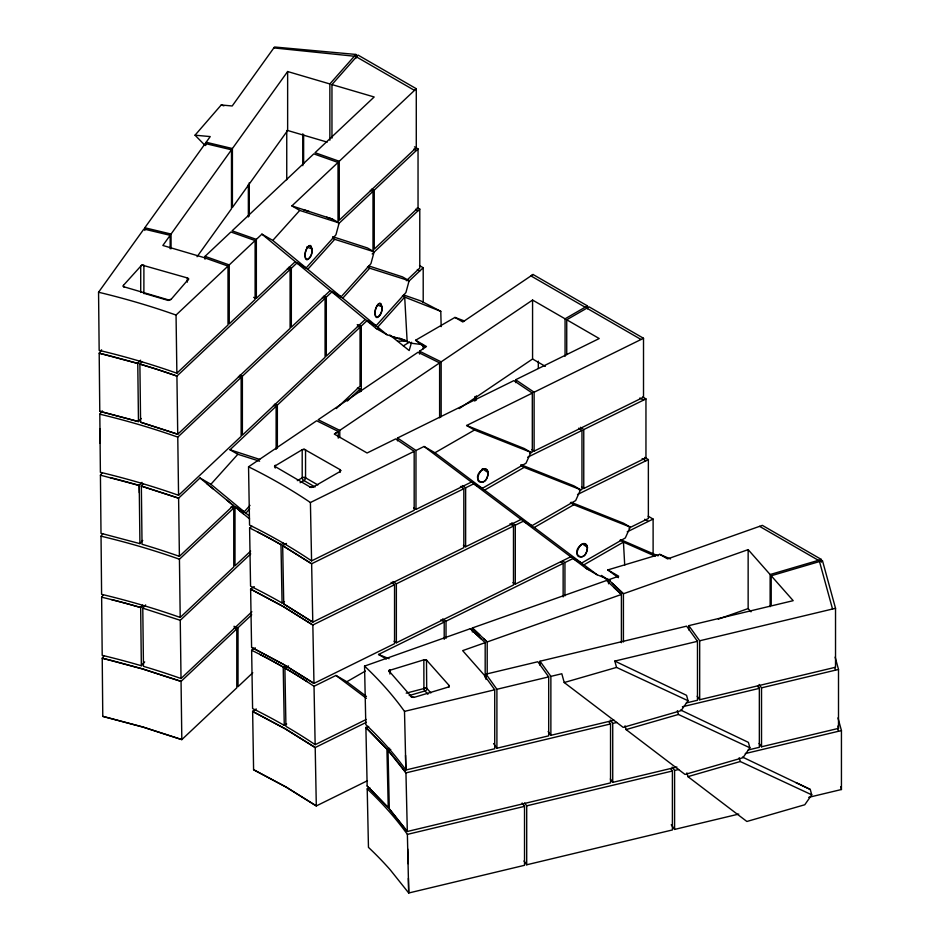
<?xml version="1.0" encoding="UTF-8"?>
<svg xmlns="http://www.w3.org/2000/svg" width="940" height="940" viewBox="0 0 940 940"><rect width="100%" height="100%" fill="white"/><g stroke="black" fill="none" stroke-linecap="round" stroke-linejoin="round"><path stroke-width="1.41" d="M488.13 472.644C486.662 490.892 468.637 478.601 483.113 469.166C490.939 467.039 488.401 480.187 483.231 481.844C470.118 485.275 484.147 459.343 488.13 472.644L482.302 468.637M587.441 547.362C585.972 565.61 567.948 553.319 582.424 543.884C590.25 541.769 587.712 554.905 582.542 556.562C569.428 559.993 583.458 534.061 587.441 547.362L582.777 544.154M143.879 293.632L143.902 265.162L141.646 265.186L123.422 285.361L123.469 286.665L169.224 300.118L171.08 299.378L188.623 279.004L187.342 277.935L142.093 265.08L140.718 265.75L140.718 292.469M425.033 690.982L425.773 690.641A2.268 1.645 -41.4 0 0 426.713 689.666L426.49 660.033L423.846 659.845L388.714 670.631L411.931 697.316L414.176 697.351L449.12 686.823L449.167 685.53L426.49 660.033L423.846 659.845L423.916 688.726A2.256 0.846 73.6 0 0 424.492 690.407L427.912 694.261M326.662 217.199L332.466 219.079L339.152 222.945L335.956 234.777L306.135 267.959L295.254 261.673L261.919 234.142L256.35 239.383L256.35 298.333L253.659 297.381M332.666 236.668L367.446 247.96L374.132 251.826L370.936 263.658L341.114 296.84L330.234 290.566L296.899 263.024L291.329 268.276L291.329 327.214L330.234 290.566M368.609 265.867L402.426 276.853L409.123 280.719L405.916 292.551L376.094 325.734L365.214 319.447L331.879 291.917L326.309 297.158L326.309 356.107L365.214 319.447M411.567 342.266L409.17 350.538L389.806 334.981M532.31 393.096L466.616 425.491L524.215 448.498L530.9 452.363L526.012 463.22L482.279 488.365L471.398 482.079L424.069 446.477L415.974 450.471L397.526 437.993L513.863 380.63L532.31 393.096L532.31 452.046L529.796 453.291M520.971 464.724L573.87 485.851L580.556 489.716L575.668 500.574L531.934 525.719L521.054 519.444L473.725 483.83L465.629 487.825L462.269 485.557M571.05 502.254L623.525 523.216L630.211 527.082L625.323 537.938L581.59 563.084L570.709 556.797L523.38 521.195L515.285 525.19L511.818 522.851M123.422 285.361L123.269 286.406L124.456 287.193M188.376 279.779L188.529 278.733L187.342 277.935L187.342 282.153M688.033 700.723L616.546 667.412L614.819 661.079L686.553 695.33L688.033 700.723L681.077 710.652L623.173 727.372L564.223 682.534L561.814 673.757L550.875 676.365L540.006 661.22L686.611 626.158L697.48 641.315L697.48 700.253L686.365 702.92M680.584 710.005L748.405 742.377L749.885 747.782L742.929 757.711L685.025 774.431L626.075 729.581L625.041 725.821M795.91 782.585L810.257 789.436L811.737 794.829L804.781 804.758L746.877 821.478L687.927 776.64L686.893 772.88M170.152 235.305L162.855 245.469L203.792 257.513L228.009 266.091L228.009 325.029L176.873 373.204A555.716 320.834 0 0 0 109.193 352.817L99.158 350.35L98.559 292.234L143.902 229.031L170.152 235.305L170.152 248.701M144.807 230.441L144.807 227.762L205.249 143.526L231.487 149.801L231.487 208.751L197.071 256.714M206.154 144.936L206.154 142.257L210.231 136.582L195.038 135.196L221.217 104.975L232.192 105.985L274.504 47L355.896 54.438L355.896 58.456M171.057 248.783L171.057 234.048L231.487 149.801M287.64 71.534L287.64 130.484L232.403 207.482L232.403 148.543L287.64 71.534L329.858 83.954L355.896 54.438M101.614 349.821L99.194 353.205L99.781 411.321L138.474 421.59L141.2 418.5M238.454 376.447L241.145 377.398L241.145 436.348L178.565 495.298A558.736 322.585 0 0 0 150 485.851L140.26 482.913A559.723 323.16 0 0 0 100.392 472.303L99.816 414.176L102.225 410.804M142.739 540.453L139.931 543.637L101.003 533.309L100.427 475.17L102.131 472.797M231.064 506.895L233.755 508.047L233.755 566.996L180.21 617.439A562.238 324.606 0 0 0 101.602 594.315L101.038 536.164L102.73 533.803M144.701 661.913L141.341 665.72L131.682 662.97A563.013 325.052 0 0 0 102.202 655.333L101.638 597.17L103.318 594.832M103.87 655.897L102.225 658.2L102.777 716.362L143.091 727.09L181.82 739.616L236.786 687.833L236.786 628.884L234.095 627.932M244.236 511.807L210.889 484.276L200.008 477.99L178.6 498.165L141.352 486.086L143.186 484.006L141.352 486.086L142.034 544.26A561.251 324.03 0 0 1 179.399 556.363L233.355 505.532L244.236 511.807L250.005 505.391M101.638 597.17L111.519 599.603A562.707 324.876 0 0 1 140.671 607.534L142.575 605.384L140.671 607.534L141.341 665.72M331.961 138.156L331.961 84.577L358.011 55.061L416.279 88.713L416.279 147.65L339.258 220.219L339.258 161.269L416.279 88.713M140.636 360.196L137.769 363.439L138.474 421.59L99.781 411.321M141.799 361.9L139.884 364.062L140.589 422.213L177.731 434.245L290.096 328.377L290.096 269.439L287.405 268.488M139.931 543.637L139.238 485.475L141.999 482.349M251.885 611.764L181.02 678.527A563.401 325.275 0 0 0 143.456 666.343L142.786 608.157L145.641 604.925M261.919 234.142L272.788 240.417L299.743 210.431L339.152 222.945M296.899 263.024L307.779 269.31L334.722 239.324L374.132 251.826M331.879 291.917L342.759 298.192L369.702 268.205L409.123 280.719M210.889 484.276L237.844 454.29L259.593 461.188M361.289 391.275L361.289 326.051L366.859 320.798L377.739 327.085L404.694 297.099L440.778 311.328L441.177 326.627M232.45 505.791L245.881 513.158L249.723 508.881M205.026 259.228L205.026 256.35L230.899 231.98L255.116 240.546L255.116 299.496L229.243 323.865L229.243 264.916L255.116 240.546M176.873 373.204L176.05 315.041L228.009 266.091M299.743 210.431L291.894 205.895L338.024 162.432L313.807 153.866L232.133 230.817L256.35 239.383M256.35 298.333L295.254 261.673M290.096 269.439L176.92 376.071L177.731 434.245L140.589 422.213M338.4 223.92L373.004 191.325L370.313 190.374M418.041 148.896L418.041 207.834L374.249 249.1L374.249 190.15L418.041 148.896L414.481 146.84M178.565 495.298L177.766 437.112L241.145 377.398M325.076 298.321L325.076 357.271L242.379 435.185L242.379 376.235L325.076 298.321L322.385 297.369M372.193 253.929L419.781 209.091L417.289 207.658M406.339 280.708L419.781 268.041L419.781 209.091M237.844 454.29L229.995 449.755L276.125 406.291L273.434 405.328M277.359 448.251L277.359 405.116L360.055 327.214L357.365 326.262M408.312 281.753L423.2 267.724L419.522 265.597M336.285 408.559L360.055 386.152L360.055 327.214M180.21 617.439L179.434 559.23L233.755 508.047M347.33 401.039L360.055 389.054L357.365 388.103M250.628 551.098L235 565.833L235 506.883L249.582 518.927M181.02 678.527L180.257 620.306L250.733 553.895M236.786 628.884L181.056 681.383L181.82 739.616L143.091 727.09L102.777 716.362M252.79 672.758L238.02 686.67L238.02 627.72L251.732 614.795M340.022 471.539L340.715 470.576L340.022 469.612L304.36 449.332L302.198 449.708L274.562 466.228L310.917 487.472L313.079 487.096L340.022 471.539L340.715 470.576L340.022 469.612L340.022 472.421M171.08 299.378L167.896 299.978M303.961 480.575L304.537 480.117A2.244 1.304 -60 0 0 305.547 477.826L305.547 449.708L303.867 449.308L302.198 449.708L302.198 477.826A2.256 1.304 60 0 0 303.197 480.117L315.041 486.979M338.236 431.425L334.311 434.08L367.094 452.998L395.728 438.886L414.176 451.353L414.176 510.303L311.575 560.886A559.312 322.913 0 0 0 249.547 525.072L248.548 466.804L316.639 420.768L338.236 431.425L338.236 438.122M419.557 354.075L419.557 351.207L426.466 346.531L415.586 340.245L454.96 317.426L464.478 320.987M587.441 308.767L587.441 305.888L533.039 274.492L462.809 321.962L454.96 317.426M339.775 430.379L439.615 362.899L418.018 352.241L318.178 419.734L339.775 430.379L339.775 437.57M441.154 416.784L441.154 361.853L532.569 300.048L565.069 318.813L587.441 305.888M284.468 601.6L282.059 602.998A560.992 323.889 0 0 0 250.569 586.219L249.594 527.939L252.026 526.294M459.19 408.606L532.569 358.998L532.569 300.048M254.246 586.642L250.616 589.086L251.591 647.378L284.009 664.686L313.972 683.392L394.553 643.665L394.553 584.715L391.099 582.377M286.7 724L284.268 725.41A564.082 325.675 0 0 0 252.59 708.548L251.638 650.245L255.245 647.813M256.267 708.96L252.637 711.416L253.589 769.719L286.183 787.109L316.31 805.933L367.446 780.717M533.039 274.492L530.936 275.913L585.15 307.215M335.298 433.411L336.273 432.753M403.354 345.873L409.582 342.066M566.738 354.615L566.738 319.776L589.11 306.863L643.512 338.271L643.512 397.209L534.108 451.153L531.805 449.602M297.299 480.657L302.198 477.826A2.362 1.363 0 0 1 305.547 477.826L317.861 484.934M300.118 482.702L303.785 480.575M283.528 543.202L280.99 544.66A559.241 322.878 0 0 0 257.642 531.993L249.594 527.939M286.465 543.438L282.67 545.635L283.739 603.962L312.785 622.139L463.831 547.656L463.831 488.718L460.471 486.45M285.631 665.673L283.222 667.071A561.944 324.429 0 0 0 259.745 654.322L251.638 650.245M288.51 665.943L284.891 668.034L285.936 726.373A564.082 325.675 0 0 1 315.17 744.68L366.259 719.452M424.069 446.477L434.95 452.751L474.477 430.027L530.9 452.363M473.725 483.83L484.605 490.116L524.132 467.392L580.556 489.716M523.38 521.195L534.261 527.469L573.788 504.745L630.211 527.082M306.945 681.57A561.791 324.347 0 0 0 284.867 668.023A562.014 324.476 0 0 1 306.969 681.594L314.031 686.27L335.968 675.449L346.848 681.723L365.378 671.078M562.707 561.039L564.94 562.543L573.036 558.548L583.916 564.834L623.443 542.11L655.157 556.163M515.661 382.615L515.661 379.748L599.226 338.541L566.738 319.776M248.548 466.804A557.596 321.927 0 0 1 310.412 502.524L414.176 451.353M515.661 379.748L534.108 392.215L643.512 338.271M413.659 507.859L415.974 509.41L471.398 482.079M463.831 488.718L311.634 563.765L282.67 545.635L311.634 563.765L312.785 622.139L283.739 603.962M527.645 457.24L581.966 430.461L581.966 489.411L579.451 490.645M580.415 427.301L583.764 429.568L645.956 398.913L645.956 457.851L583.764 488.518L581.531 487.002M463.385 545.259L465.629 546.774L521.054 519.444M394.553 584.715L312.844 625.006L282.952 606.347L250.616 589.086L282.952 606.347L312.844 625.006L313.972 683.392L284.009 664.686L251.591 647.378M392.897 581.496L396.363 583.822L513.487 526.071L513.487 585.021L396.363 642.772L394.048 641.221M577.524 494.499L648.365 459.566L648.365 518.504L629.048 528.033M512.981 582.577L515.285 584.128L570.709 556.797M386.375 658.999L378.526 654.463L444.209 622.08L444.209 639.329M442.658 618.92L446.018 621.187L563.142 563.436L563.142 596.923M627.227 531.829L653.112 519.068L653.112 553.86M366.389 722.296L315.206 747.535L285.149 728.759L252.637 711.416L285.149 728.759L315.206 747.535L316.31 805.933L286.183 787.109L253.589 769.719M448.133 687.363L449.308 686.564L449.167 685.53M313.079 487.096L309.73 487.096M485.181 642.666L462.656 650.633L483.853 674.65L494.722 689.795L494.722 748.745L405.88 769.989A562.238 324.606 0 0 0 365.801 724.587L364.555 666.107L470.341 628.684L485.181 642.666L485.181 677.493M608.58 583.799L608.58 579.78L618.673 576.208L607.792 569.922L659.727 554.365L670.514 558.947M770.13 606.688L770.13 574.54L748.146 549.63L623.42 593.763L608.58 579.78M368.656 726.502L365.895 727.478L367.152 785.981L388.244 807.672L386.928 749.11L365.895 727.478L386.928 749.11L389.689 748.299M718.325 619.131L748.146 608.58L751.013 611.823M522.111 802.995L524.52 806.367L524.52 865.305L408.724 893L390.147 869.723A565.81 326.673 0 0 0 368.457 847.363L367.211 788.86L369.949 787.896M770.13 574.54L821.395 559.465L821.395 562.144M771.211 605.231L771.211 575.762L822.477 560.675L835.531 608.298L835.531 667.247L699.677 699.736L697.163 696.235M406.197 693.156L426.079 687.986M409.194 695.565L424.962 690.959M608.932 721.697L610.542 723.941L610.542 782.891L407.314 831.489L389.313 808.894L388.009 750.332L390.758 749.521M564.223 682.534L616.546 667.412M626.075 729.581L678.41 714.471L749.885 747.782M687.927 776.64L740.262 761.518L811.737 794.829M486.039 679.479L486.039 674.121L537.821 661.748L548.69 676.894L548.69 735.844L496.907 748.216L493.571 743.564M688.809 629.953L688.809 625.641L793.195 600.672L771.211 575.762M364.555 666.107A561.474 324.159 0 0 1 386.07 688.292A559.699 323.149 0 0 1 400.193 705.529L404.505 711.368L494.722 689.795M486.039 674.121L496.907 689.279L548.69 676.894M614.819 661.079L697.48 641.315M688.809 625.641L699.677 640.786L835.531 608.298M548.161 731.532L550.875 735.315L614.043 720.205M610.542 723.941L405.951 772.868A562.014 324.476 0 0 0 387.95 750.284M610.318 720.052L612.727 723.424L616.828 722.437M682.37 706.774L759.344 688.362L759.344 747.312L748.216 749.967M759.109 684.473L761.529 687.845L838.504 669.433L835.131 657.107M610.318 779.002L612.727 782.374L676.918 767.016M759.109 743.423L761.529 746.783L838.504 728.371L838.504 669.433M367.211 788.86L372.898 794.335A563.495 325.334 0 0 1 407.384 834.379L524.52 806.367M524.673 802.995L526.706 805.839L672.394 771L672.394 829.95L526.706 864.788L523.991 860.993M672.17 767.111L674.591 770.471L678.68 769.496M745.291 753.563L841.441 730.568L837.963 717.89M671.242 824.756L674.591 829.421L738.769 814.075M808.717 797.343L841.441 789.518L841.441 730.568M414.176 697.351L411.003 696.752M423.047 344.674L412.002 343.335L386.986 334.722L376.118 328.448L366.859 320.798M397.549 341.208L407.149 341.067M303.867 477.426L305.547 477.826M273.846 47.917L354.321 56.224M206.154 142.257L232.403 148.543M144.807 227.762L171.057 234.048M100.427 475.17L139.238 485.475L139.332 492.736M101.038 536.164L111.155 538.655A559.653 323.113 0 0 1 141.024 546.81A561.509 324.183 0 0 1 179.434 559.23M391.745 336.532L398.431 338.306M401.098 339.011L405.116 340.069M331.961 84.577L374.179 96.985L315.041 152.703L339.258 161.269M287.64 130.484L327.214 142.116M168.342 300.471L143.902 293.28A2.373 1.363 0 0 0 143.468 293.186M142.786 608.157L180.257 620.306M141.352 486.086L178.6 498.165L179.399 556.363M221.217 104.975L223.943 105.856M291.894 205.895L332.466 219.079M303.479 209.667L309.272 211.547M229.995 449.755L259.745 459.413M176.05 315.041L166.721 311.81A554.577 320.188 0 0 0 98.559 292.234M403.483 294.89L420.779 300.918L440.778 311.328M376.118 328.448L379.795 329.728M371.559 189.199L374.249 190.15M306.675 247.02L311.869 248.865C313.654 256.632 302.997 266.302 305.453 252.331C310.318 235.247 316.533 256.033 306.934 259.828C303.044 256.432 305.453 247.42 310.036 245.434L311.081 246.092L311.869 248.865M288.639 267.324L291.329 268.276M377.739 305.195L381.828 306.64C383.614 314.418 372.957 324.077 375.413 310.106C380.277 293.022 386.505 313.807 376.893 317.603C373.004 314.207 375.424 305.195 379.995 303.209L381.041 303.867L381.828 306.64M323.619 296.206L326.309 297.158M205.026 256.35L229.243 264.916M357.259 324.617L361.289 326.051M239.688 375.283L242.379 376.235M274.668 404.165L277.359 405.116M233.978 626.298L238.02 627.72M378.526 654.463L389.101 658.693M573.036 558.548L586.243 568.489L597.123 574.763L610.201 580.144M620.835 539.736L658.118 555.881M586.243 568.489L590.167 570.11M399.195 337.977L407.149 341.631L404.694 297.099L402.449 295.806M742.436 757.053L810.257 789.436M419.557 351.207L441.154 361.853M356.424 56.858L414.493 90.393M413.8 149.119L416.279 150.553M415.504 209.268L418.041 210.736M586.819 308.179L641.045 339.481M642.584 396.962L645.956 398.913M417.325 269.522L419.781 270.943M639.846 397.996L643.512 400.111M332.478 238.032L334.722 239.324M532.569 358.998L545.341 366.365M367.458 266.913L369.702 268.205M644.629 457.404L648.365 459.566M821.395 559.465L762.352 525.366L667.588 558.901L659.727 554.365M642.149 458.555L645.956 460.753M759.579 526.353L818.434 560.334M648.165 516.213L653.112 519.068M644.652 519.268L648.365 521.406M466.616 425.491L474.477 430.027M520.76 465.441L524.132 467.392M570.415 502.806L573.788 504.745M620.071 540.159L623.443 542.11L624.712 565.069M578.617 428.194L581.966 430.461M510.021 523.733L513.487 526.071M560.898 561.92L563.142 563.436M440.86 619.812L444.209 622.08M607.792 569.922L618.438 577.689M601.424 575.433L607.722 580.027M602.798 576.443L608.591 580.662M434.95 452.751L482.279 488.365M484.605 490.116L531.934 525.719M534.261 527.469L581.59 563.084M583.916 564.834L597.123 574.763M346.848 681.723L366.471 696.493M335.968 675.449L366.4 698.338M415.586 340.245L424.833 347.471M272.788 240.417L306.135 267.959M307.779 269.31L341.114 296.84M342.759 298.192L376.094 325.734M377.739 327.085L386.986 334.722M245.881 513.158L249.206 515.919M200.008 477.99L233.355 505.532L226.693 500.021M206.683 483.501L213.345 489.012M239.16 510.326L243.331 513.769M275.255 467.192L274.562 466.228L275.255 465.265L275.255 468.073M426.807 688.35L430.884 692.921M612.293 583.27L623.42 593.763L623.42 641.985M613.985 587.476L621.399 594.468L621.399 642.702M479.776 634.958L472.362 627.967L606.559 580.485L621.399 594.468L487.202 641.95L472.362 627.967L472.362 631.986M483.489 638.46L487.202 641.95L487.202 674.109M470.341 628.684L481.468 639.165M367.152 785.981L388.244 807.672M195.038 135.196L205.214 145.571M389.313 808.894L407.314 831.489L405.951 772.868L388.009 750.332M757.534 685.836L759.344 688.362L757.734 686.118M670.784 768.755L672.394 771M388.866 671.665L388.714 670.631L389.9 669.832L389.9 674.05M819.504 561.556L832.534 609.014M834.779 667.4L835.531 670.138M837.869 726.044L838.504 728.371M837.74 728.465L838.504 731.273M840.666 786.698L841.441 789.518M739.216 757.722L740.262 761.518M677.364 710.664L678.41 714.471M404.505 711.368L405.88 769.989L405.539 755.337M407.384 834.379L408.724 893L408.395 878.348M407.713 849.032L408.054 863.684M310.412 502.524L311.575 560.886M314.031 686.27L315.147 744.656M282.059 602.998L280.99 544.66A559.089 322.784 0 0 0 257.642 531.993M284.268 725.41L283.222 667.071A561.791 324.347 0 0 0 259.745 654.322M99.957 428.711L100.098 443.245M761.529 687.845L761.529 746.783M748.146 549.63L748.146 608.58M699.677 640.786L699.677 699.736M674.591 770.471L674.591 829.421M612.727 723.424L612.727 782.374M583.764 429.568L583.764 488.518M565.069 318.813L565.069 356.319M564.94 562.543L564.94 595.878M550.875 676.365L550.875 735.315M540.006 661.22L540.006 665.238M538.314 361.195L538.314 368.445M534.108 392.215L534.108 451.153M526.706 805.839L526.706 864.788M515.285 525.19L515.285 584.128M496.907 689.279L496.907 748.216M476.357 395.834L476.357 400.181M474.829 396.539L474.829 401.145M465.629 487.825L465.629 546.774M446.018 621.187L446.018 638.436M439.615 362.899L439.615 417.818M423.2 267.724L423.2 302.504M423.2 345.99L423.2 348.893M415.974 450.471L415.974 509.41M397.526 437.993L397.526 440.872M396.363 583.822L396.363 642.772M373.004 191.325L373.004 250.263M360.055 389.054L360.055 391.863M338.024 162.432L338.024 221.382M329.858 83.954L329.858 140.213M303.632 134.69L303.632 163.678M302.809 133.774L302.809 165.663M286.747 130.496L286.747 179.775M276.125 406.291L276.125 449.414M249.276 182.724L249.276 216.059M248.36 184.557L248.36 216.976M423.846 687.962A2.373 1.363 0 0 1 427.03 688.562M99.816 414.176A557.761 322.021 0 0 1 177.766 437.112M111.519 599.603A562.155 324.559 0 0 1 140.671 607.534M110.25 477.579A557.808 322.044 0 0 1 139.238 485.475M108.958 355.602L99.194 353.205L137.769 363.439L108.958 355.602M112.4 660.702L102.225 658.2L142.434 668.892L181.056 681.383L142.434 668.892L112.4 660.702M158.601 369.866L139.884 364.062A555.763 320.869 0 0 1 176.92 376.071L158.601 369.866"/></g></svg>
